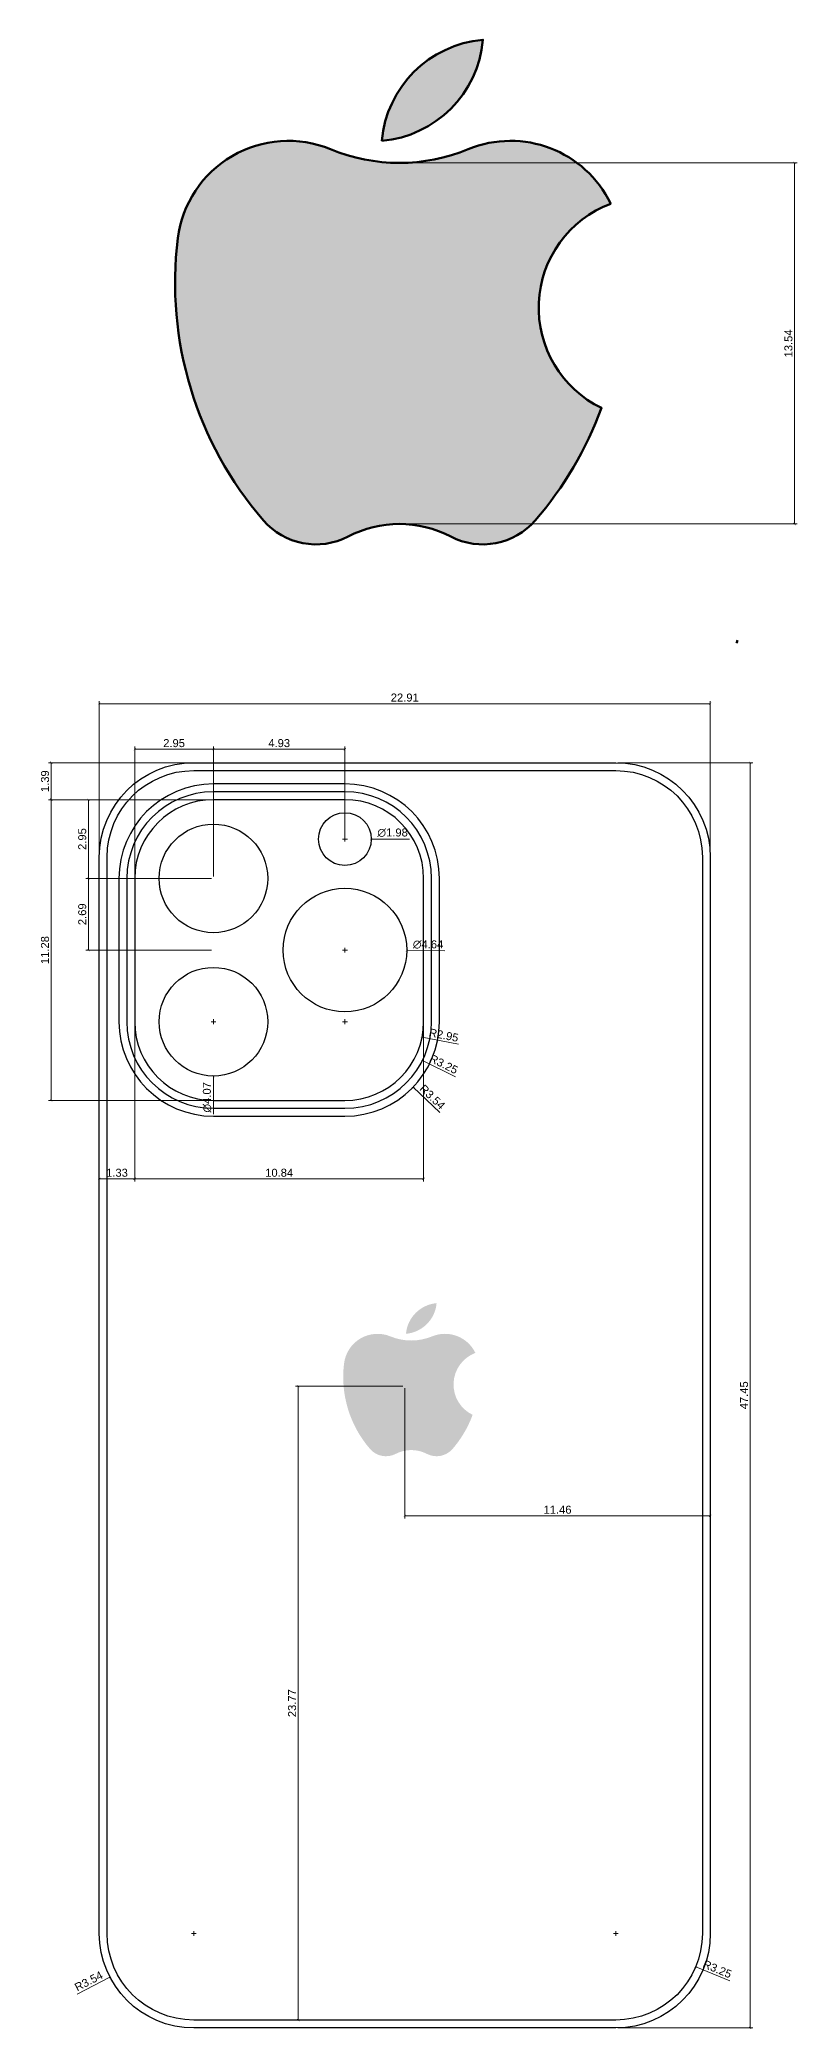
# Model space of a CAD drawing. Header units: inches. Extents: x 994 to 6777, y -637 to 5407.
# Drawn here: x 1292.5 to 1320.9, y 154.6 to 229.2 of the extents above; entities that cross this region are included whole.
import ezdxf

# ---------------------------------------------------------------- set-up
doc = ezdxf.new("R2010")
doc.units = ezdxf.units.IN
doc.header["$MEASUREMENT"] = 0
doc.linetypes.add('CENTER2', pattern=[28.575, 19.05, -3.175, 3.175, -3.175])
doc.layers.add('OBJECT 0.3', color=7, linetype='Continuous', lineweight=30)
doc.layers.add('OBJECT 0.5', color=7, linetype='Continuous', lineweight=60)
doc.styles.get("Standard").update_dxf_attribs({"font": 'arial.ttf'})
doc.dimstyles.new('ABELLA 100', dxfattribs={"dimtxt": 0.3, "dimasz": 0.085, "dimexe": 0.1, "dimexo": 0.075, "dimgap": 0.075, "dimtad": 1, "dimzin": 0, "dimdsep": 46, "dimtxsty": 'Standard', "dimblk": 'ARCHTICK', "dimcen": 0.09, "dimclrd": 7, "dimclre": 7, "dimadec": 0, "dimazin": 0, "dimtfac": 1, "dimtix": 1, "dimtofl": 0, "dimtmove": 0, "dimatfit": 3, "dimldrblk": 'OPEN30', "dimfxl": 1, "dimtolj": 1, "dimtzin": 0, "dimlwd": 0, "dimlwe": 0, "dimarcsym": 0})

# ---------------------------------------------------------------- blocks, each defined once
blk = doc.blocks.new('_ArchTick')
at = {"color": 0, "linetype": 'ByBlock', "const_width": 0.15}
blk.add_lwpolyline([(-0.5, -0.5), (0.5, 0.5)], dxfattribs=at)
blk = doc.blocks.new('*D636')
at = {"layer": 'Defpoints', "color": 0, "transparency": 16777216}
for p in [(1305.984, 224.615), (1305.984, 211.074), (1320.802, 211.074)]:
    blk.add_point(p, dxfattribs=at)
at = {"layer": 'OBJECT 0.5', "color": 7, "linetype": 'CENTER2', "lineweight": 0, "transparency": 16777216}
for p, q in [((1306.059, 224.615), (1320.902, 224.615)), ((1306.059, 211.074), (1320.902, 211.074))]:
    blk.add_line(p, q, dxfattribs=at)
at = {"layer": 'OBJECT 0.5', "color": 7, "linetype": 'Continuous', "lineweight": 0, "transparency": 16777216}
blk.add_line((1320.802, 224.615), (1320.802, 211.074), dxfattribs=at)
at = {"layer": 'OBJECT 0.5', "color": 7, "lineweight": 0, "transparency": 16777216, "xscale": 0.085, "yscale": 0.085, "zscale": 0.085}
for p, rotation in [((1320.802, 224.615), 90), ((1320.802, 211.074), 270)]:
    blk.add_blockref('_ArchTick', p, dxfattribs=dict(at, rotation=rotation))
at = {"layer": 'OBJECT 0.5', "color": 0, "lineweight": -2, "transparency": 16777216, "insert": (1320.574, 217.845), "char_height": 0.3, "attachment_point": 5, "rotation": 90}
blk.add_mtext('\\A1;13.54', dxfattribs=at)
blk = doc.blocks.new('_Open30')
at = {"color": 0, "linetype": 'ByBlock', "lineweight": -2}
for p, q in [((-1, 0.27), (0, 0)), ((0, 0), (-1, -0.27)), ((0, 0), (-1, 0))]:
    blk.add_line(p, q, dxfattribs=at)
blk = doc.blocks.new('*D637')
at = {"color": 7, "linetype": 'CENTER2', "lineweight": 0, "transparency": 16777216}
for p, q in [((1294.731, 198.655), (1294.731, 204.436)), ((1317.642, 198.655), (1317.642, 204.436))]:
    blk.add_line(p, q, dxfattribs=at)
at = {"color": 7, "linetype": 'Continuous', "lineweight": 0, "transparency": 16777216}
blk.add_line((1294.731, 204.336), (1317.642, 204.336), dxfattribs=at)
at = {"layer": 'Defpoints', "color": 0, "transparency": 16777216}
for p in [(1317.642, 204.336), (1294.731, 198.58), (1317.642, 198.58)]:
    blk.add_point(p, dxfattribs=at)
at = {"color": 7, "lineweight": 0, "transparency": 16777216, "xscale": 0.085, "yscale": 0.085, "zscale": 0.085, "rotation": 180}
blk.add_blockref('_ArchTick', (1294.731, 204.336), dxfattribs=at)
at = {"color": 7, "lineweight": 0, "transparency": 16777216, "xscale": 0.085, "yscale": 0.085, "zscale": 0.085}
blk.add_blockref('_ArchTick', (1317.642, 204.336), dxfattribs=at)
at = {"color": 0, "transparency": 16777216, "insert": (1306.186, 204.564), "char_height": 0.3, "attachment_point": 5}
blk.add_mtext('\\A1;22.91', dxfattribs=at)
blk = doc.blocks.new('*D638')
at = {"color": 7, "linetype": 'CENTER2', "lineweight": 0, "transparency": 16777216}
for p, q in [((1314.174, 202.123), (1319.236, 202.123)), ((1314.174, 154.676), (1319.236, 154.676))]:
    blk.add_line(p, q, dxfattribs=at)
at = {"color": 7, "linetype": 'Continuous', "lineweight": 0, "transparency": 16777216}
blk.add_line((1319.136, 202.123), (1319.136, 154.676), dxfattribs=at)
at = {"layer": 'Defpoints', "color": 0, "transparency": 16777216}
for p in [(1314.099, 202.123), (1314.099, 154.676), (1319.136, 154.676)]:
    blk.add_point(p, dxfattribs=at)
at = {"color": 7, "lineweight": 0, "transparency": 16777216, "xscale": 0.085, "yscale": 0.085, "zscale": 0.085}
for p, rotation in [((1319.136, 202.123), 90), ((1319.136, 154.676), 270)]:
    blk.add_blockref('_ArchTick', p, dxfattribs=dict(at, rotation=rotation))
at = {"color": 0, "transparency": 16777216, "insert": (1318.908, 178.4), "char_height": 0.3, "attachment_point": 5, "rotation": 90}
blk.add_mtext('\\A1;47.45', dxfattribs=at)
blk = doc.blocks.new('*D639')
at = {"color": 7, "linetype": 'CENTER2', "lineweight": 0, "transparency": 16777216}
for p, q in [((1296.059, 197.858), (1296.059, 202.727)), ((1299.012, 197.858), (1299.012, 202.727))]:
    blk.add_line(p, q, dxfattribs=at)
at = {"color": 7, "linetype": 'Continuous', "lineweight": 0, "transparency": 16777216}
blk.add_line((1299.012, 202.627), (1296.059, 202.627), dxfattribs=at)
at = {"layer": 'Defpoints', "color": 0, "transparency": 16777216}
for p in [(1296.059, 202.627), (1296.059, 197.783), (1299.012, 197.783)]:
    blk.add_point(p, dxfattribs=at)
at = {"color": 7, "lineweight": 0, "transparency": 16777216, "xscale": 0.085, "yscale": 0.085, "zscale": 0.085, "rotation": 180}
blk.add_blockref('_ArchTick', (1296.059, 202.627), dxfattribs=at)
at = {"color": 7, "lineweight": 0, "transparency": 16777216, "xscale": 0.085, "yscale": 0.085, "zscale": 0.085}
blk.add_blockref('_ArchTick', (1299.012, 202.627), dxfattribs=at)
at = {"color": 0, "transparency": 16777216, "insert": (1297.536, 202.855), "char_height": 0.3, "attachment_point": 5}
blk.add_mtext('\\A1;2.95', dxfattribs=at)
blk = doc.blocks.new('*D640')
at = {"color": 7, "linetype": 'CENTER2', "lineweight": 0, "transparency": 16777216}
for p, q in [((1299.012, 199.334), (1299.012, 202.727)), ((1303.943, 199.334), (1303.943, 202.727))]:
    blk.add_line(p, q, dxfattribs=at)
at = {"color": 7, "linetype": 'Continuous', "lineweight": 0, "transparency": 16777216}
blk.add_line((1303.943, 202.627), (1299.012, 202.627), dxfattribs=at)
at = {"layer": 'Defpoints', "color": 0, "transparency": 16777216}
for p in [(1299.012, 202.627), (1299.012, 199.259), (1303.943, 199.259)]:
    blk.add_point(p, dxfattribs=at)
at = {"color": 7, "lineweight": 0, "transparency": 16777216, "xscale": 0.085, "yscale": 0.085, "zscale": 0.085, "rotation": 180}
blk.add_blockref('_ArchTick', (1299.012, 202.627), dxfattribs=at)
at = {"color": 7, "lineweight": 0, "transparency": 16777216, "xscale": 0.085, "yscale": 0.085, "zscale": 0.085}
blk.add_blockref('_ArchTick', (1303.943, 202.627), dxfattribs=at)
at = {"color": 0, "transparency": 16777216, "insert": (1301.477, 202.855), "char_height": 0.3, "attachment_point": 5}
blk.add_mtext('\\A1;4.93', dxfattribs=at)
blk = doc.blocks.new('*D641')
at = {"color": 7, "lineweight": 0, "transparency": 16777216}
for p, q in [((1303.853, 195.096), (1304.033, 195.096)), ((1303.943, 195.006), (1303.943, 195.186))]:
    blk.add_line(p, q, dxfattribs=at)
at = {"color": 7, "linetype": 'Continuous', "lineweight": 0, "transparency": 16777216}
blk.add_line((1307.685, 195.062), (1306.26, 195.075), dxfattribs=at)
at = {"layer": 'Defpoints', "color": 0, "transparency": 16777216}
for p in [(1301.625, 195.117), (1306.26, 195.075)]:
    blk.add_point(p, dxfattribs=at)
at = {"color": 7, "lineweight": 0, "transparency": 16777216, "xscale": 0.085, "yscale": 0.085, "zscale": 0.085, "rotation": 179.4764759260004}
blk.add_blockref('_ArchTick', (1306.26, 195.075), dxfattribs=at)
at = {"color": 0, "transparency": 16777216, "insert": (1307.06, 195.304), "char_height": 0.3, "attachment_point": 5, "rotation": 359.47648}
blk.add_mtext('\\A1;∅4.64', dxfattribs=at)
blk = doc.blocks.new('*D608')
at = {"color": 7, "linetype": 'CENTER2', "lineweight": 0, "transparency": 16777216}
for p, q in [((1298.937, 200.735), (1294.223, 200.735)), ((1298.937, 197.783), (1294.223, 197.783))]:
    blk.add_line(p, q, dxfattribs=at)
at = {"color": 7, "linetype": 'Continuous', "lineweight": 0, "transparency": 16777216}
blk.add_line((1294.323, 200.735), (1294.323, 197.783), dxfattribs=at)
at = {"layer": 'Defpoints', "color": 0, "transparency": 16777216}
for p in [(1299.012, 200.735), (1294.323, 197.783), (1299.012, 197.783)]:
    blk.add_point(p, dxfattribs=at)
at = {"color": 7, "lineweight": 0, "transparency": 16777216, "xscale": 0.085, "yscale": 0.085, "zscale": 0.085}
for p, rotation in [((1294.323, 200.735), 90), ((1294.323, 197.783), 270)]:
    blk.add_blockref('_ArchTick', p, dxfattribs=dict(at, rotation=rotation))
at = {"color": 0, "transparency": 16777216, "insert": (1294.094, 199.259), "char_height": 0.3, "attachment_point": 5, "rotation": 90}
blk.add_mtext('\\A1;2.95', dxfattribs=at)
blk = doc.blocks.new('*D525')
at = {"color": 7, "linetype": 'CENTER2', "lineweight": 0, "transparency": 16777216}
for p, q in [((1298.937, 197.783), (1294.223, 197.783)), ((1298.937, 195.096), (1294.223, 195.096))]:
    blk.add_line(p, q, dxfattribs=at)
at = {"color": 7, "linetype": 'Continuous', "lineweight": 0, "transparency": 16777216}
blk.add_line((1294.323, 197.783), (1294.323, 195.096), dxfattribs=at)
at = {"layer": 'Defpoints', "color": 0, "transparency": 16777216}
for p in [(1299.012, 197.783), (1294.323, 195.096), (1299.012, 195.096)]:
    blk.add_point(p, dxfattribs=at)
at = {"color": 7, "lineweight": 0, "transparency": 16777216, "xscale": 0.085, "yscale": 0.085, "zscale": 0.085}
for p, rotation in [((1294.323, 197.783), 90), ((1294.323, 195.096), 270)]:
    blk.add_blockref('_ArchTick', p, dxfattribs=dict(at, rotation=rotation))
at = {"color": 0, "transparency": 16777216, "insert": (1294.094, 196.439), "char_height": 0.3, "attachment_point": 5, "rotation": 90}
blk.add_mtext('\\A1;2.69', dxfattribs=at)
blk = doc.blocks.new('*D609')
at = {"color": 7, "lineweight": 0, "transparency": 16777216}
for p, q in [((1299.012, 192.319), (1299.012, 192.499)), ((1298.922, 192.409), (1299.102, 192.409))]:
    blk.add_line(p, q, dxfattribs=at)
at = {"color": 7, "linetype": 'Continuous', "lineweight": 0, "transparency": 16777216}
blk.add_line((1299.012, 188.946), (1299.012, 190.372), dxfattribs=at)
at = {"layer": 'Defpoints', "color": 0, "transparency": 16777216}
for p in [(1299.012, 194.447), (1299.012, 190.372)]:
    blk.add_point(p, dxfattribs=at)
at = {"color": 7, "lineweight": 0, "transparency": 16777216, "xscale": 0.085, "yscale": 0.085, "zscale": 0.085, "rotation": 90}
blk.add_blockref('_ArchTick', (1299.012, 190.372), dxfattribs=at)
at = {"color": 0, "transparency": 16777216, "insert": (1298.775, 189.574), "char_height": 0.3, "attachment_point": 5, "rotation": 90}
blk.add_mtext('\\A1;∅4.07', dxfattribs=at)
blk = doc.blocks.new('*D610')
at = {"color": 7, "linetype": 'CENTER2', "lineweight": 0, "transparency": 16777216}
for p, q in [((1301.402, 200.735), (1292.826, 200.735)), ((1301.402, 189.457), (1292.826, 189.457))]:
    blk.add_line(p, q, dxfattribs=at)
at = {"color": 7, "linetype": 'Continuous', "lineweight": 0, "transparency": 16777216}
blk.add_line((1292.926, 200.735), (1292.926, 189.457), dxfattribs=at)
at = {"layer": 'Defpoints', "color": 0, "transparency": 16777216}
for p in [(1301.477, 200.735), (1292.926, 189.457), (1301.477, 189.457)]:
    blk.add_point(p, dxfattribs=at)
at = {"color": 7, "lineweight": 0, "transparency": 16777216, "xscale": 0.085, "yscale": 0.085, "zscale": 0.085}
for p, rotation in [((1292.926, 200.735), 90), ((1292.926, 189.457), 270)]:
    blk.add_blockref('_ArchTick', p, dxfattribs=dict(at, rotation=rotation))
at = {"color": 0, "transparency": 16777216, "insert": (1292.697, 195.096), "char_height": 0.3, "attachment_point": 5, "rotation": 90}
blk.add_mtext('\\A1;11.28', dxfattribs=at)
blk = doc.blocks.new('*D611')
at = {"color": 7, "linetype": 'CENTER2', "lineweight": 0, "transparency": 16777216}
for p, q in [((1301.402, 202.123), (1292.826, 202.123)), ((1301.402, 200.735), (1292.826, 200.735))]:
    blk.add_line(p, q, dxfattribs=at)
at = {"color": 7, "linetype": 'Continuous', "lineweight": 0, "transparency": 16777216}
blk.add_line((1292.926, 200.735), (1292.926, 202.123), dxfattribs=at)
at = {"layer": 'Defpoints', "color": 0, "transparency": 16777216}
for p in [(1292.926, 202.123), (1301.477, 202.123), (1301.477, 200.735)]:
    blk.add_point(p, dxfattribs=at)
at = {"color": 7, "lineweight": 0, "transparency": 16777216, "xscale": 0.085, "yscale": 0.085, "zscale": 0.085}
for p, rotation in [((1292.926, 202.123), 90), ((1292.926, 200.735), 270)]:
    blk.add_blockref('_ArchTick', p, dxfattribs=dict(at, rotation=rotation))
at = {"color": 0, "transparency": 16777216, "insert": (1292.697, 201.429), "char_height": 0.3, "attachment_point": 5, "rotation": 90}
blk.add_mtext('\\A1;1.39', dxfattribs=at)
blk = doc.blocks.new('*D612')
at = {"color": 7, "lineweight": 0, "transparency": 16777216}
for p, q in [((1303.943, 192.319), (1303.943, 192.499)), ((1303.853, 192.409), (1304.033, 192.409))]:
    blk.add_line(p, q, dxfattribs=at)
at = {"color": 7, "linetype": 'Continuous', "lineweight": 0, "transparency": 16777216}
blk.add_line((1308.2, 191.562), (1306.838, 191.833), dxfattribs=at)
at = {"layer": 'Defpoints', "color": 0, "transparency": 16777216}
for p in [(1303.943, 192.409), (1306.838, 191.833)]:
    blk.add_point(p, dxfattribs=at)
at = {"color": 7, "lineweight": 0, "transparency": 16777216, "xscale": 0.085, "yscale": 0.085, "zscale": 0.085, "rotation": 168.7479718619245}
blk.add_blockref('_ArchTick', (1306.838, 191.833), dxfattribs=at)
at = {"color": 0, "transparency": 16777216, "insert": (1307.647, 191.905), "char_height": 0.3, "attachment_point": 5, "rotation": 348.74797}
blk.add_mtext('\\A1;R2.95', dxfattribs=at)
blk = doc.blocks.new('*D613')
at = {"color": 7, "lineweight": 0, "transparency": 16777216}
for p, q in [((1303.943, 192.319), (1303.943, 192.499)), ((1303.853, 192.409), (1304.033, 192.409))]:
    blk.add_line(p, q, dxfattribs=at)
at = {"color": 7, "linetype": 'Continuous', "lineweight": 0, "transparency": 16777216}
blk.add_line((1308.092, 190.34), (1306.849, 190.96), dxfattribs=at)
at = {"layer": 'Defpoints', "color": 0, "transparency": 16777216}
for p in [(1303.943, 192.409), (1306.849, 190.96)]:
    blk.add_point(p, dxfattribs=at)
at = {"color": 7, "lineweight": 0, "transparency": 16777216, "xscale": 0.085, "yscale": 0.085, "zscale": 0.085, "rotation": 153.4922867638184}
blk.add_blockref('_ArchTick', (1306.849, 190.96), dxfattribs=at)
at = {"color": 0, "transparency": 16777216, "insert": (1307.648, 190.816), "char_height": 0.3, "attachment_point": 5, "rotation": 333.49229}
blk.add_mtext('\\A1;R3.25', dxfattribs=at)
blk = doc.blocks.new('*D614')
at = {"color": 7, "lineweight": 0, "transparency": 16777216}
for p, q in [((1303.943, 192.319), (1303.943, 192.499)), ((1303.853, 192.409), (1304.033, 192.409))]:
    blk.add_line(p, q, dxfattribs=at)
at = {"color": 7, "linetype": 'Continuous', "lineweight": 0, "transparency": 16777216}
blk.add_line((1307.502, 189.001), (1306.502, 189.959), dxfattribs=at)
at = {"layer": 'Defpoints', "color": 0, "transparency": 16777216}
for p in [(1303.943, 192.409), (1306.502, 189.959)]:
    blk.add_point(p, dxfattribs=at)
at = {"color": 7, "lineweight": 0, "transparency": 16777216, "xscale": 0.085, "yscale": 0.085, "zscale": 0.085, "rotation": 136.242709249552}
blk.add_blockref('_ArchTick', (1306.502, 189.959), dxfattribs=at)
at = {"color": 0, "transparency": 16777216, "insert": (1307.221, 189.586), "char_height": 0.3, "attachment_point": 5, "rotation": 316.24271}
blk.add_mtext('\\A1;R3.54', dxfattribs=at)
blk = doc.blocks.new('*D615')
at = {"color": 7, "lineweight": 0, "transparency": 16777216}
for p, q in [((1303.853, 199.259), (1304.033, 199.259)), ((1303.943, 199.169), (1303.943, 199.349))]:
    blk.add_line(p, q, dxfattribs=at)
at = {"color": 7, "linetype": 'Continuous', "lineweight": 0, "transparency": 16777216}
blk.add_line((1306.358, 199.259), (1304.932, 199.259), dxfattribs=at)
at = {"layer": 'Defpoints', "color": 0, "transparency": 16777216}
for p in [(1302.953, 199.259), (1304.932, 199.259)]:
    blk.add_point(p, dxfattribs=at)
at = {"color": 7, "lineweight": 0, "transparency": 16777216, "xscale": 0.085, "yscale": 0.085, "zscale": 0.085, "rotation": 180}
blk.add_blockref('_ArchTick', (1304.932, 199.259), dxfattribs=at)
at = {"color": 0, "transparency": 16777216, "insert": (1305.73, 199.496), "char_height": 0.3, "attachment_point": 5}
blk.add_mtext('\\A1;∅1.98', dxfattribs=at)
blk = doc.blocks.new('*D616')
at = {"color": 7, "lineweight": 0, "transparency": 16777216}
for p, q in [((1298.184, 158.219), (1298.364, 158.219)), ((1298.274, 158.129), (1298.274, 158.309))]:
    blk.add_line(p, q, dxfattribs=at)
at = {"color": 7, "linetype": 'Continuous', "lineweight": 0, "transparency": 16777216}
blk.add_line((1293.9, 155.948), (1295.129, 156.586), dxfattribs=at)
at = {"layer": 'Defpoints', "color": 0, "transparency": 16777216}
for p in [(1298.274, 158.219), (1295.129, 156.586)]:
    blk.add_point(p, dxfattribs=at)
at = {"color": 7, "lineweight": 0, "transparency": 16777216, "xscale": 0.085, "yscale": 0.085, "zscale": 0.085, "rotation": 27.43770965510696}
blk.add_blockref('_ArchTick', (1295.129, 156.586), dxfattribs=at)
at = {"color": 0, "transparency": 16777216, "insert": (1294.334, 156.431), "char_height": 0.3, "attachment_point": 5, "rotation": 27.43771}
blk.add_mtext('\\A1;R3.54', dxfattribs=at)
blk = doc.blocks.new('*D617')
at = {"color": 7, "lineweight": 0, "transparency": 16777216}
for p, q in [((1314.009, 158.219), (1314.189, 158.219)), ((1314.099, 158.129), (1314.099, 158.309))]:
    blk.add_line(p, q, dxfattribs=at)
at = {"color": 7, "linetype": 'Continuous', "lineweight": 0, "transparency": 16777216}
blk.add_line((1318.38, 156.438), (1317.098, 156.971), dxfattribs=at)
at = {"layer": 'Defpoints', "color": 0, "transparency": 16777216}
for p in [(1314.099, 158.219), (1317.098, 156.971)]:
    blk.add_point(p, dxfattribs=at)
at = {"color": 7, "lineweight": 0, "transparency": 16777216, "xscale": 0.085, "yscale": 0.085, "zscale": 0.085, "rotation": 157.4099802720582}
blk.add_blockref('_ArchTick', (1317.098, 156.971), dxfattribs=at)
at = {"color": 0, "transparency": 16777216, "insert": (1317.905, 156.883), "char_height": 0.3, "attachment_point": 5, "rotation": 337.40998}
blk.add_mtext('\\A1;R3.25', dxfattribs=at)
blk = doc.blocks.new('*D618')
at = {"color": 7, "linetype": 'CENTER2', "lineweight": 0, "transparency": 16777216}
for p, q in [((1296.059, 194.989), (1296.059, 186.416)), ((1306.895, 194.989), (1306.895, 186.416))]:
    blk.add_line(p, q, dxfattribs=at)
at = {"color": 7, "linetype": 'Continuous', "lineweight": 0, "transparency": 16777216}
blk.add_line((1296.059, 186.516), (1306.895, 186.516), dxfattribs=at)
at = {"layer": 'Defpoints', "color": 0, "transparency": 16777216}
for p in [(1296.059, 195.064), (1306.895, 195.064), (1306.895, 186.516)]:
    blk.add_point(p, dxfattribs=at)
at = {"color": 7, "lineweight": 0, "transparency": 16777216, "xscale": 0.085, "yscale": 0.085, "zscale": 0.085, "rotation": 180}
blk.add_blockref('_ArchTick', (1296.059, 186.516), dxfattribs=at)
at = {"color": 7, "lineweight": 0, "transparency": 16777216, "xscale": 0.085, "yscale": 0.085, "zscale": 0.085}
blk.add_blockref('_ArchTick', (1306.895, 186.516), dxfattribs=at)
at = {"color": 0, "transparency": 16777216, "insert": (1301.477, 186.744), "char_height": 0.3, "attachment_point": 5}
blk.add_mtext('\\A1;10.84', dxfattribs=at)
blk = doc.blocks.new('*D619')
at = {"color": 7, "linetype": 'CENTER2', "lineweight": 0, "transparency": 16777216}
for p, q in [((1294.731, 195.021), (1294.731, 186.416)), ((1296.059, 195.021), (1296.059, 186.416))]:
    blk.add_line(p, q, dxfattribs=at)
at = {"color": 7, "linetype": 'Continuous', "lineweight": 0, "transparency": 16777216}
blk.add_line((1296.059, 186.516), (1294.731, 186.516), dxfattribs=at)
at = {"layer": 'Defpoints', "color": 0, "transparency": 16777216}
for p in [(1294.731, 195.096), (1296.059, 195.096), (1294.731, 186.516)]:
    blk.add_point(p, dxfattribs=at)
at = {"color": 7, "lineweight": 0, "transparency": 16777216, "xscale": 0.085, "yscale": 0.085, "zscale": 0.085, "rotation": 180}
blk.add_blockref('_ArchTick', (1294.731, 186.516), dxfattribs=at)
at = {"color": 7, "lineweight": 0, "transparency": 16777216, "xscale": 0.085, "yscale": 0.085, "zscale": 0.085}
blk.add_blockref('_ArchTick', (1296.059, 186.516), dxfattribs=at)
at = {"color": 0, "transparency": 16777216, "insert": (1295.395, 186.744), "char_height": 0.3, "attachment_point": 5}
blk.add_mtext('\\A1;1.33', dxfattribs=at)
blk = doc.blocks.new('*D526')
at = {"color": 7, "linetype": 'CENTER2', "lineweight": 0, "transparency": 16777216}
for p, q in [((1306.186, 178.664), (1306.186, 173.779)), ((1317.642, 178.664), (1317.642, 173.779))]:
    blk.add_line(p, q, dxfattribs=at)
at = {"color": 7, "linetype": 'Continuous', "lineweight": 0, "transparency": 16777216}
blk.add_line((1317.642, 173.879), (1306.186, 173.879), dxfattribs=at)
at = {"layer": 'Defpoints', "color": 0, "transparency": 16777216}
for p in [(1306.186, 178.739), (1317.642, 178.739), (1306.186, 173.879)]:
    blk.add_point(p, dxfattribs=at)
at = {"color": 7, "lineweight": 0, "transparency": 16777216, "xscale": 0.085, "yscale": 0.085, "zscale": 0.085, "rotation": 180}
blk.add_blockref('_ArchTick', (1306.186, 173.879), dxfattribs=at)
at = {"color": 7, "lineweight": 0, "transparency": 16777216, "xscale": 0.085, "yscale": 0.085, "zscale": 0.085}
blk.add_blockref('_ArchTick', (1317.642, 173.879), dxfattribs=at)
at = {"color": 0, "transparency": 16777216, "insert": (1311.914, 174.108), "char_height": 0.3, "attachment_point": 5}
blk.add_mtext('\\A1;11.46', dxfattribs=at)
blk = doc.blocks.new('*D527')
at = {"color": 7, "linetype": 'CENTER2', "lineweight": 0, "transparency": 16777216}
for p, q in [((1306.111, 178.739), (1302.09, 178.739)), ((1306.111, 154.971), (1302.09, 154.971))]:
    blk.add_line(p, q, dxfattribs=at)
at = {"color": 7, "linetype": 'Continuous', "lineweight": 0, "transparency": 16777216}
blk.add_line((1302.19, 178.739), (1302.19, 154.971), dxfattribs=at)
at = {"layer": 'Defpoints', "color": 0, "transparency": 16777216}
for p in [(1306.186, 178.739), (1302.19, 154.971), (1306.186, 154.971)]:
    blk.add_point(p, dxfattribs=at)
at = {"color": 7, "lineweight": 0, "transparency": 16777216, "xscale": 0.085, "yscale": 0.085, "zscale": 0.085}
for p, rotation in [((1302.19, 178.739), 90), ((1302.19, 154.971), 270)]:
    blk.add_blockref('_ArchTick', p, dxfattribs=dict(at, rotation=rotation))
at = {"color": 0, "transparency": 16777216, "insert": (1301.962, 166.855), "char_height": 0.3, "attachment_point": 5, "rotation": 90}
blk.add_mtext('\\A1;23.77', dxfattribs=at)

msp = doc.modelspace()

# ---------------------------------------------------------------- hatches: boundary and pattern name
h = msp.add_hatch(color=250)
h.dxf.hatch_style = 1
h.paths.add_polyline_path([(1308.83483, 179.99021, 0.39707438), (1307.21375, 180.60991, -0.19793902), (1305.64761, 180.60991, 0.49471475), (1303.91047, 179.59677, 0.21240239), (1304.88404, 176.38824, 0.347375), (1305.84685, 176.20413, -0.2445729), (1307.0145, 176.20413, 0.347375), (1307.97731, 176.38824, 0.08846067), (1308.71777, 177.63272, 0.01930477), (1308.72934, 177.66746, -0.65923499)])
h.paths.add_polyline_path([(1307.38076, 181.85527, 0.36388091), (1306.23108, 180.70559, 0.36388091)])
at = {"layer": 'OBJECT 0.5'}
h = msp.add_hatch(color=250, dxfattribs=at)
h.dxf.hatch_style = 1
h.paths.add_polyline_path([(1305.32625, 225.44152, 0.36388091), (1309.11587, 229.23115, 0.36388091)])
h.paths.add_polyline_path([(1313.90886, 223.08346, 0.39707438), (1308.56537, 225.12617, -0.19793902), (1303.40299, 225.12617, 0.49471475), (1297.67696, 221.78659, 0.21240239), (1300.8861, 211.21049, 0.347375), (1304.05974, 210.60362, -0.2445729), (1307.90862, 210.60362, 0.347375), (1311.08226, 211.21049, 0.08846067), (1313.52298, 215.31263, 0.01930477), (1313.56114, 215.42713, -0.65923499)])

# ---------------------------------------------------------------- linework, layer by layer
for points in [[(1317.34703, 198.58008), (1317.34703, 158.21905, -0.41421356), (1314.09925, 154.97127), (1298.27372, 154.97127, -0.41421356), (1295.02594, 158.21905), (1295.02594, 198.58008, -0.41421356), (1298.27372, 201.82786), (1314.09925, 201.82786, -0.41421356)], [(1299.01185, 201.03067, 0.41421356), (1295.76407, 197.7829), (1295.76407, 192.4093, 0.41421356), (1299.01185, 189.16152), (1303.94257, 189.16152, 0.41421356), (1307.19034, 192.4093), (1307.19034, 197.7829, 0.41421356), (1303.94257, 201.03067)], [(1299.01185, 200.73542, 0.41421356), (1296.05932, 197.7829), (1296.05932, 192.4093, 0.41421356), (1299.01185, 189.45677), (1303.94257, 189.45677, 0.41421356), (1306.89509, 192.4093), (1306.89509, 197.7829, 0.41421356), (1303.94257, 200.73542)]]:
    msp.add_lwpolyline(points, format="xyb", close=True)
for centre, radius in [((1303.94257, 199.25916), 0.9891), ((1299.01185, 197.7829), 2.03724), ((1303.94257, 195.0961), 2.31773), ((1299.01185, 192.4093), 2.03724)]:
    msp.add_circle(centre, radius)
at = {"layer": 'OBJECT 0.3'}
for points in [[(1317.64229, 198.58008), (1317.64229, 158.21905, -0.41421356), (1314.09925, 154.67602), (1298.27372, 154.67602, -0.41421356), (1294.73069, 158.21905), (1294.73069, 198.58008, -0.41421356), (1298.27372, 202.12311), (1314.09925, 202.12311, -0.41421356)], [(1299.01185, 201.32593, 0.41421356), (1295.46882, 197.7829), (1295.46882, 192.4093, 0.41421356), (1299.01185, 188.86627), (1303.94257, 188.86627, 0.41421356), (1307.4856, 192.4093), (1307.4856, 197.7829, 0.41421356), (1303.94257, 201.32593)]]:
    msp.add_lwpolyline(points, format="xyb", close=True, dxfattribs=at)
at = {"layer": 'OBJECT 0.5'}
for points in [[(1305.32625, 225.44152, 0.36388091), (1309.11587, 229.23115, 0.36388091)], [(1313.90886, 223.08346, 0.39707438), (1308.56537, 225.12617, -0.19793902), (1303.40299, 225.12617, 0.49471475), (1297.67696, 221.78659, 0.21240239), (1300.8861, 211.21049, 0.347375), (1304.05974, 210.60362, -0.2445729), (1307.90862, 210.60362, 0.347375), (1311.08226, 211.21049, 0.09068935), (1313.56487, 215.42533, -0.65959143)]]:
    msp.add_lwpolyline(points, format="xyb", close=True, dxfattribs=at)
msp.add_arc((1317.16119, 207.15653), 1.56361, 339.3584266, 343.7822047, dxfattribs=at)

# ---------------------------------------------------------------- dimensions: what is measured, and where the dimension line sits
for base, p1, p2, picture, middle in [((1317.64229, 204.33622), (1294.73069, 198.58008), (1317.64229, 198.58008), '*D637', (1306.18649, 204.5644)), ((1296.05932, 202.62665), (1299.01185, 197.7829), (1296.05932, 197.7829), '*D639', (1297.53558, 202.85482)), ((1299.01185, 202.62665), (1303.94257, 199.25916), (1299.01185, 199.25916), '*D640', (1301.47721, 202.85492)), ((1294.73069, 186.51565), (1296.05932, 195.0961), (1294.73069, 195.0961), '*D619', (1295.395, 186.74393)), ((1306.89509, 186.51565), (1296.05932, 195.06372), (1306.89509, 195.06372), '*D618', (1301.47721, 186.74383)), ((1306.18649, 173.87946), (1317.64229, 178.7391), (1306.18649, 178.7391), '*D526', (1311.91439, 174.10763))]:
    dim = msp.add_linear_dim(base=base, p1=p1, p2=p2, dimstyle='ABELLA 100')
    dim.commit()
    dim.dimension.update_dxf_attribs({"geometry": picture, "text_midpoint": middle})
for base, p1, p2, picture, middle in [((1292.92562, 202.12311), (1301.47721, 200.73542), (1301.47721, 202.12311), '*D611', (1292.69735, 201.42927)), ((1319.13557, 154.67602), (1314.09925, 202.12311), (1314.09925, 154.67602), '*D638', (1318.90801, 178.39956)), ((1292.92562, 189.45677), (1301.47721, 200.73542), (1301.47721, 189.45677), '*D610', (1292.69745, 195.0961)), ((1294.32262, 197.7829), (1299.01185, 200.73542), (1299.01185, 197.7829), '*D608', (1294.09445, 199.25916)), ((1294.32262, 195.0961), (1299.01185, 197.7829), (1299.01185, 195.0961), '*D525', (1294.09445, 196.4395)), ((1302.18999, 154.97127), (1306.18649, 178.7391), (1306.18649, 154.97127), '*D527', (1301.96172, 166.85519))]:
    dim = msp.add_linear_dim(base=base, p1=p1, p2=p2, angle=90, dimstyle='ABELLA 100')
    dim.commit()
    dim.dimension.update_dxf_attribs({"geometry": picture, "text_midpoint": middle})
for p1, p2, picture, middle in [((1302.95347, 199.25916), (1304.93166, 199.25916), '*D615', (1305.7298, 199.49572)), ((1301.62493, 195.11727), (1306.2602, 195.07492), '*D641', (1307.05955, 195.30419)), ((1299.01185, 194.44654), (1299.01185, 190.37206), '*D609', (1298.77529, 189.57423))]:
    dim = msp.add_diameter_dim_2p(p1=p1, p2=p2, dimstyle='ABELLA 100')
    dim.commit()
    dim.dimension.update_dxf_attribs({"geometry": picture, "text_midpoint": middle})
for center, mpoint, picture, middle in [((1303.94257, 192.4093), (1306.83834, 191.83319), '*D612', (1307.64719, 191.90491)), ((1303.94257, 192.4093), (1306.84892, 190.95976), '*D613', (1307.64819, 190.81621)), ((1303.94257, 192.4093), (1306.50161, 189.95892), '*D614', (1307.22111, 189.58603)), ((1298.27372, 158.21905), (1295.12923, 156.58648), '*D616', (1294.33394, 156.43078)), ((1314.09925, 158.21905), (1317.09785, 156.97147), '*D617', (1317.90506, 156.88287))]:
    dim = msp.add_radius_dim(center=center, mpoint=mpoint, dimstyle='ABELLA 100')
    dim.commit()
    dim.dimension.update_dxf_attribs({"geometry": picture, "text_midpoint": middle})
at = {"layer": 'OBJECT 0.5', "lineweight": -2}
dim = msp.add_linear_dim(base=(1320.80231, 211.07429), p1=(1305.98418, 224.61525), p2=(1305.98418, 211.07429), angle=90, dimstyle='ABELLA 100', dxfattribs=at)
dim.commit()
dim.dimension.update_dxf_attribs({"geometry": '*D636', "text_midpoint": (1320.57403, 217.84477)})

doc.saveas('drawing.dxf')
